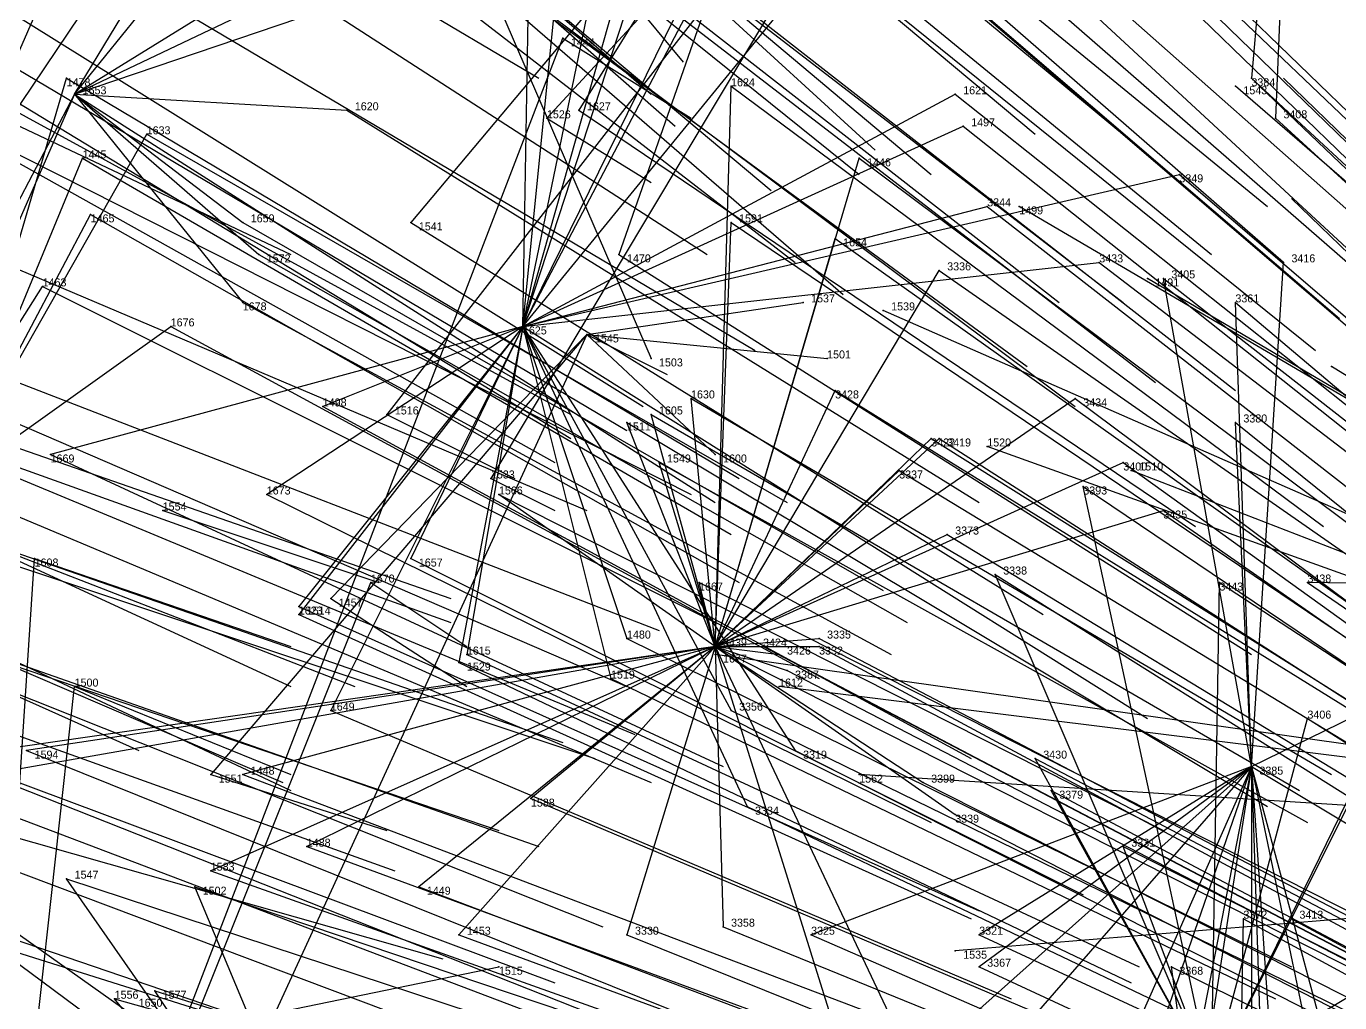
# Model space of a CAD drawing. Extents: x -0.5 to 0.59, y -0.5 to 0.58.
# Drawn here: x -0.413 to -0.249, y 0.1265 to 0.2485 of the extents above; entities that cross this region are included whole.
import ezdxf

# ---------------------------------------------------------------- set-up
doc = ezdxf.new("R2010")
doc.units = 0
for name, color, linetype in [('Facilities', 3, 'CONTINUOUS'), ('Facilities_lines', 3, 'CONTINUOUS'), ('Normals', 1, 'CONTINUOUS'), ('Source_points', 5, 'CONTINUOUS'), ('Text', 3, 'CONTINUOUS')]:
    doc.layers.add(name, color=color, linetype=linetype)

msp = doc.modelspace()

# ---------------------------------------------------------------- linework, layer by layer
at = {"layer": 'Facilities', "color": 3}
for p in [(-0.407, 0.24, -1.181), (-0.351, 0.211, -1.025), (-0.343, 0.21, -1.25), (-0.396, 0.188, -1.25), (-0.327, 0.171, -0.922), (-0.26, 0.156, -0.757)]:
    msp.add_point(p, dxfattribs=at)
at = {"layer": 'Facilities_lines', "color": 3}
for p, q in [((-0.254, 0.31, -1.003), (-0.26, 0.242, -0.887)), ((-0.254, 0.31, -1.003), (-0.257, 0.237, -0.873)), ((-0.291, 0.299, -1.25), (-0.368, 0.2, -1.25)), ((-0.291, 0.299, -1.25), (-0.355, 0.192, -1.25)), ((-0.291, 0.299, -1.25), (-0.348, 0.237, -1.25)), ((-0.407, 0.24, -1.181), (-0.361, 0.297, -1.169)), ((-0.407, 0.24, -1.181), (-0.375, 0.293, -1.19)), ((-0.351, 0.211, -1.025), (-0.33, 0.285, -1.089)), ((-0.417, 0.234, -1.196), (-0.386, 0.28, -1.192)), ((-0.318, 0.28, -1.059), (-0.365, 0.224, -1.07)), ((-0.351, 0.211, -1.025), (-0.337, 0.279, -1.093)), ((-0.318, 0.28, -1.059), (-0.344, 0.238, -1.046)), ((-0.318, 0.28, -1.059), (-0.339, 0.22, -1.01)), ((-0.407, 0.24, -1.181), (-0.357, 0.271, -1.121)), ((-0.351, 0.211, -1.025), (-0.319, 0.272, -1.049)), ((-0.351, 0.211, -1.025), (-0.35, 0.271, -1.108)), ((-0.351, 0.211, -1.025), (-0.324, 0.266, -1.047)), ((-0.407, 0.24, -1.181), (-0.363, 0.261, -1.118)), ((-0.351, 0.211, -1.025), (-0.346, 0.261, -1.083)), ((-0.351, 0.211, -1.025), (-0.335, 0.26, -1.061)), ((-0.351, 0.211, -1.025), (-0.311, 0.26, -1.014)), ((-0.408, 0.259, -1.209), (-0.443, 0.179, -1.194)), ((-0.357, 0.258, -1.25), (-0.335, 0.207, -1.25)), ((-0.407, 0.24, -1.181), (-0.357, 0.257, -1.099)), ((-0.421, 0.052, -1.25), (-0.346, 0.247, -1.25)), ((-0.423, 0.191, -1.161), (-0.408, 0.242, -1.187)), ((-0.407, 0.24, -1.181), (-0.426, 0.197, -1.173)), ((-0.407, 0.24, -1.181), (-0.426, 0.204, -1.182)), ((-0.407, 0.24, -1.181), (-0.384, 0.22, -1.105)), ((-0.407, 0.24, -1.181), (-0.373, 0.238, -1.107)), ((-0.407, 0.24, -1.181), (-0.386, 0.224, -1.115)), ((-0.407, 0.24, -1.181), (-0.386, 0.214, -1.104)), ((-0.351, 0.211, -1.025), (-0.297, 0.24, -0.954)), ((-0.327, 0.171, -0.922), (-0.325, 0.241, -1.012)), ((-0.151, 0.145, -1.25), (-0.262, 0.241, -1.25)), ((-0.423, 0.191, -1.161), (-0.398, 0.235, -1.157)), ((-0.351, 0.211, -1.025), (-0.296, 0.236, -0.947)), ((-0.423, 0.191, -1.161), (-0.406, 0.232, -1.17)), ((-0.327, 0.171, -0.922), (-0.309, 0.232, -0.965)), ((-0.351, 0.211, -1.025), (-0.269, 0.23, -0.885)), ((-0.423, 0.191, -1.161), (-0.405, 0.225, -1.158)), ((-0.351, 0.211, -1.025), (-0.293, 0.226, -0.926)), ((-0.151, 0.145, -1.25), (-0.289, 0.226, -1.25)), ((-0.327, 0.171, -0.922), (-0.325, 0.224, -0.987)), ((-0.327, 0.171, -0.922), (-0.312, 0.222, -0.956)), ((-0.351, 0.211, -1.025), (-0.279, 0.219, -0.887)), ((-0.26, 0.156, -0.757), (-0.256, 0.219, -0.843)), ((-0.327, 0.171, -0.922), (-0.299, 0.218, -0.925)), ((-0.151, 0.145, -1.25), (-0.273, 0.217, -1.25)), ((-0.26, 0.156, -0.757), (-0.271, 0.217, -0.868)), ((-0.449, 0.156, -1.188), (-0.411, 0.216, -1.162)), ((-0.343, 0.21, -1.25), (-0.316, 0.214, -1.25)), ((-0.26, 0.156, -0.757), (-0.262, 0.214, -0.847)), ((-0.151, 0.145, -1.25), (-0.306, 0.213, -1.25)), ((-0.423, 0.191, -1.161), (-0.395, 0.211, -1.12)), ((-0.351, 0.211, -1.025), (-0.41, 0.195, -1.135)), ((-0.351, 0.211, -1.025), (-0.383, 0.19, -1.069)), ((-0.351, 0.211, -1.025), (-0.379, 0.176, -1.044)), ((-0.351, 0.211, -1.025), (-0.379, 0.175, -1.044)), ((-0.351, 0.211, -1.025), (-0.376, 0.201, -1.067)), ((-0.351, 0.211, -1.025), (-0.375, 0.163, -1.023)), ((-0.351, 0.211, -1.025), (-0.365, 0.182, -1.018)), ((-0.351, 0.211, -1.025), (-0.359, 0.169, -0.992)), ((-0.351, 0.211, -1.025), (-0.358, 0.17, -0.992)), ((-0.351, 0.211, -1.025), (-0.338, 0.172, -0.949)), ((-0.351, 0.211, -1.025), (-0.34, 0.167, -0.948)), ((-0.351, 0.211, -1.025), (-0.317, 0.158, -0.885)), ((-0.351, 0.211, -1.025), (-0.323, 0.151, -0.89)), ((-0.351, 0.211, -1.025), (-0.325, 0.163, -0.908)), ((-0.343, 0.21, -1.25), (-0.39, 0.155, -1.25)), ((-0.343, 0.21, -1.25), (-0.383, 0.123, -1.25)), ((-0.343, 0.21, -1.25), (-0.375, 0.177, -1.25)), ((-0.343, 0.21, -1.25), (-0.313, 0.207, -1.25)), ((-0.343, 0.21, -1.25), (-0.327, 0.195, -1.25)), ((-0.151, 0.145, -1.25), (-0.25, 0.206, -1.25)), ((-0.327, 0.171, -0.922), (-0.33, 0.202, -0.968)), ((-0.327, 0.171, -0.922), (-0.312, 0.203, -0.931)), ((-0.327, 0.171, -0.922), (-0.282, 0.202, -0.866)), ((-0.327, 0.171, -0.922), (-0.338, 0.199, -0.98)), ((-0.327, 0.171, -0.922), (-0.335, 0.2, -0.975)), ((-0.26, 0.156, -0.757), (-0.262, 0.199, -0.822)), ((-0.327, 0.171, -0.922), (-0.299, 0.197, -0.894)), ((-0.327, 0.171, -0.922), (-0.3, 0.197, -0.897)), ((-0.151, 0.145, -1.25), (-0.293, 0.196, -1.25)), ((-0.327, 0.171, -0.922), (-0.334, 0.194, -0.965)), ((-0.327, 0.171, -0.922), (-0.276, 0.194, -0.843)), ((-0.327, 0.171, -0.922), (-0.304, 0.193, -0.9)), ((-0.151, 0.145, -1.25), (-0.275, 0.193, -1.25)), ((-0.265, 0.117, -0.725), (-0.281, 0.191, -0.849)), ((-0.327, 0.171, -0.922), (-0.354, 0.19, -1.005)), ((-0.327, 0.171, -0.922), (-0.271, 0.188, -0.825)), ((-0.327, 0.171, -0.922), (-0.298, 0.185, -0.877)), ((-0.422, 0.03, -1.25), (-0.412, 0.182, -1.25)), ((-0.421, 0.052, -1.25), (-0.37, 0.179, -1.25)), ((-0.327, 0.171, -0.922), (-0.329, 0.179, -0.937)), ((-0.265, 0.117, -0.725), (-0.292, 0.18, -0.858)), ((-0.265, 0.117, -0.725), (-0.264, 0.179, -0.797)), ((-0.193, 0.178, -0.655), (-0.253, 0.179, -0.776)), ((-0.26, 0.156, -0.757), (-0.215, 0.178, -0.699)), ((-0.327, 0.171, -0.922), (-0.431, 0.156, -1.145)), ((-0.327, 0.171, -0.922), (-0.418, 0.155, -1.115)), ((-0.327, 0.171, -0.922), (-0.413, 0.158, -1.104)), ((-0.327, 0.171, -0.922), (-0.39, 0.143, -1.039)), ((-0.327, 0.171, -0.922), (-0.386, 0.155, -1.04)), ((-0.327, 0.171, -0.922), (-0.378, 0.146, -1.014)), ((-0.327, 0.171, -0.922), (-0.364, 0.141, -0.976)), ((-0.327, 0.171, -0.922), (-0.359, 0.135, -0.959)), ((-0.327, 0.171, -0.922), (-0.35, 0.152, -0.955)), ((-0.327, 0.171, -0.922), (-0.338, 0.135, -0.909)), ((-0.327, 0.171, -0.922), (-0.314, 0.172, -0.894)), ((-0.327, 0.171, -0.922), (-0.3, 0.114, -0.803)), ((-0.327, 0.171, -0.922), (-0.326, 0.136, -0.882)), ((-0.327, 0.171, -0.922), (-0.314, 0.171, -0.893)), ((-0.327, 0.171, -0.922), (-0.318, 0.168, -0.898)), ((-0.327, 0.171, -0.922), (-0.321, 0.171, -0.91)), ((-0.327, 0.171, -0.922), (-0.319, 0.17, -0.903)), ((-0.327, 0.171, -0.922), (-0.297, 0.15, -0.832)), ((-0.327, 0.171, -0.922), (-0.312, 0.123, -0.838)), ((-0.327, 0.171, -0.922), (-0.301, 0.154, -0.845)), ((-0.151, 0.145, -1.25), (-0.327, 0.17, -1.25)), ((-0.422, 0.03, -1.25), (-0.407, 0.166, -1.25)), ((-0.151, 0.145, -1.25), (-0.319, 0.166, -1.25)), ((-0.265, 0.117, -0.725), (-0.253, 0.162, -0.752)), ((-0.265, 0.117, -0.725), (-0.243, 0.161, -0.729)), ((-0.265, 0.117, -0.725), (-0.244, 0.16, -0.729)), ((-0.26, 0.156, -0.757), (-0.315, 0.135, -0.858)), ((-0.26, 0.156, -0.757), (-0.297, 0.123, -0.804)), ((-0.26, 0.156, -0.757), (-0.294, 0.135, -0.81)), ((-0.26, 0.156, -0.757), (-0.294, 0.131, -0.805)), ((-0.26, 0.156, -0.757), (-0.294, 0.117, -0.792)), ((-0.265, 0.117, -0.725), (-0.287, 0.157, -0.818)), ((-0.26, 0.156, -0.757), (-0.279, 0.113, -0.752)), ((-0.26, 0.156, -0.757), (-0.279, 0.101, -0.741)), ((-0.26, 0.156, -0.757), (-0.268, 0.115, -0.728)), ((-0.26, 0.156, -0.757), (-0.267, 0.111, -0.722)), ((-0.26, 0.156, -0.757), (-0.267, 0.12, -0.732)), ((-0.26, 0.156, -0.757), (-0.246, 0.104, -0.668)), ((-0.26, 0.156, -0.757), (-0.247, 0.094, -0.661)), ((-0.26, 0.156, -0.757), (-0.256, 0.097, -0.685)), ((-0.26, 0.156, -0.757), (-0.258, 0.095, -0.687)), ((-0.26, 0.156, -0.757), (-0.26, 0.093, -0.691)), ((-0.151, 0.145, -1.25), (-0.309, 0.155, -1.25)), ((-0.265, 0.117, -0.725), (-0.285, 0.153, -0.807)), ((-0.265, 0.117, -0.725), (-0.21, 0.15, -0.645)), ((-0.151, 0.145, -1.25), (-0.297, 0.133, -1.25)), ((-0.265, 0.117, -0.725), (-0.276, 0.146, -0.78)), ((-0.369, 0.086, -0.947), (-0.408, 0.142, -1.08)), ((-0.369, 0.086, -0.947), (-0.392, 0.141, -1.04)), ((-0.265, 0.117, -0.725), (-0.255, 0.137, -0.724)), ((-0.262, 0.075, -0.68), (-0.261, 0.137, -0.737)), ((-0.388, 0.124, -1.25), (-0.354, 0.131, -1.25)), ((-0.262, 0.075, -0.68), (-0.27, 0.131, -0.749)), ((-0.369, 0.086, -0.947), (-0.397, 0.128, -1.042)), ((-0.369, 0.086, -0.947), (-0.402, 0.127, -1.054))]:
    msp.add_line(p, q, dxfattribs=at)
at = {"layer": 'Normals', "color": 1}
for p, q in [((-0.379, 0.299, -1.208), (-0.307, 0.233, -1.19)), ((-0.361, 0.297, -1.169), (-0.287, 0.235, -1.195)), ((-0.242, 0.232, -0.838), (-0.309, 0.297, -0.801)), ((-0.399, 0.295, -1.24), (-0.332, 0.236, -1.193)), ((-0.244, 0.23, -0.839), (-0.311, 0.295, -0.802)), ((-0.242, 0.231, -0.837), (-0.309, 0.295, -0.8)), ((-0.396, 0.293, -1.232), (-0.335, 0.24, -1.173)), ((-0.375, 0.293, -1.19), (-0.3, 0.23, -1.209)), ((-0.386, 0.292, -1.21), (-0.309, 0.23, -1.199)), ((-0.394, 0.29, -1.223), (-0.32, 0.228, -1.198)), ((-0.368, 0.289, -1.25), (-0.331, 0.244, -1.169)), ((-0.341, 0.289, -1.119), (-0.27, 0.23, -1.155)), ((-0.33, 0.285, -1.089), (-0.258, 0.226, -1.126)), ((-0.413, 0.28, -1.247), (-0.349, 0.242, -1.18)), ((-0.396, 0.28, -1.213), (-0.317, 0.219, -1.219)), ((-0.386, 0.28, -1.192), (-0.311, 0.215, -1.208)), ((-0.337, 0.279, -1.093), (-0.265, 0.22, -1.13)), ((-0.256, 0.219, -0.843), (-0.326, 0.28, -0.805)), ((-0.318, 0.28, -1.059), (-0.248, 0.219, -1.096)), ((-0.41, 0.273, -1.233), (-0.328, 0.22, -1.217)), ((-0.357, 0.271, -1.121), (-0.284, 0.214, -1.158)), ((-0.35, 0.271, -1.108), (-0.276, 0.214, -1.144)), ((-0.319, 0.272, -1.049), (-0.249, 0.212, -1.087)), ((-0.318, 0.271, -1.045), (-0.248, 0.211, -1.083)), ((-0.324, 0.266, -1.047), (-0.252, 0.208, -1.085)), ((-0.23, 0.204, -0.769), (-0.298, 0.267, -0.731)), ((-0.363, 0.261, -1.118), (-0.288, 0.206, -1.155)), ((-0.346, 0.261, -1.083), (-0.272, 0.204, -1.12)), ((-0.335, 0.26, -1.061), (-0.262, 0.203, -1.099)), ((-0.408, 0.259, -1.209), (-0.322, 0.208, -1.21)), ((-0.209, 0.194, -0.712), (-0.276, 0.259, -0.676)), ((-0.357, 0.257, -1.099), (-0.282, 0.201, -1.136)), ((-0.421, 0.254, -1.229), (-0.336, 0.201, -1.229)), ((-0.279, 0.253, -0.94), (-0.209, 0.191, -0.977)), ((-0.429, 0.248, -1.239), (-0.345, 0.197, -1.221)), ((-0.424, 0.249, -1.229), (-0.338, 0.198, -1.239)), ((-0.431, 0.247, -1.242), (-0.345, 0.2, -1.224)), ((-0.346, 0.247, -1.25), (-0.33, 0.237, -1.152)), ((-0.433, 0.242, -1.241), (-0.347, 0.194, -1.223)), ((-0.408, 0.242, -1.187), (-0.324, 0.192, -1.207)), ((-0.26, 0.242, -0.887), (-0.192, 0.179, -0.924)), ((-0.19, 0.178, -0.65), (-0.256, 0.242, -0.612)), ((-0.407, 0.24, -1.181), (-0.327, 0.189, -1.213)), ((-0.325, 0.241, -1.012), (-0.251, 0.186, -1.05)), ((-0.297, 0.24, -0.954), (-0.224, 0.182, -0.991)), ((-0.262, 0.241, -1.25), (-0.262, 0.241, -1.15)), ((-0.193, 0.178, -0.655), (-0.259, 0.241, -0.616)), ((-0.373, 0.238, -1.107), (-0.294, 0.189, -1.144)), ((-0.344, 0.238, -1.046), (-0.267, 0.186, -1.083)), ((-0.416, 0.237, -1.25), (-0.38, 0.22, -1.158)), ((-0.348, 0.237, -1.25), (-0.335, 0.229, -1.151)), ((-0.257, 0.237, -0.873), (-0.188, 0.174, -0.91)), ((-0.398, 0.235, -1.157), (-0.318, 0.189, -1.193)), ((-0.296, 0.236, -0.947), (-0.223, 0.178, -0.984)), ((-0.417, 0.234, -1.196), (-0.33, 0.19, -1.218)), ((-0.406, 0.232, -1.17), (-0.325, 0.185, -1.205)), ((-0.309, 0.232, -0.965), (-0.234, 0.176, -1.001)), ((-0.269, 0.23, -0.885), (-0.198, 0.169, -0.921)), ((-0.435, 0.227, -1.226), (-0.343, 0.188, -1.228)), ((-0.189, 0.163, -0.624), (-0.255, 0.227, -0.585)), ((-0.405, 0.225, -1.158), (-0.324, 0.179, -1.194)), ((-0.293, 0.226, -0.926), (-0.22, 0.169, -0.963)), ((-0.289, 0.226, -1.25), (-0.289, 0.226, -1.15)), ((-0.386, 0.224, -1.115), (-0.306, 0.178, -1.153)), ((-0.365, 0.224, -1.07), (-0.286, 0.175, -1.107)), ((-0.325, 0.224, -0.987), (-0.248, 0.172, -1.023)), ((-0.312, 0.222, -0.956), (-0.236, 0.168, -0.992)), ((-0.384, 0.22, -1.105), (-0.303, 0.174, -1.144)), ((-0.339, 0.22, -1.01), (-0.26, 0.17, -1.046)), ((-0.279, 0.219, -0.887), (-0.206, 0.163, -0.925)), ((-0.299, 0.218, -0.925), (-0.223, 0.165, -0.962)), ((-0.273, 0.217, -1.25), (-0.273, 0.217, -1.15)), ((-0.271, 0.217, -0.868), (-0.198, 0.16, -0.905)), ((-0.411, 0.216, -1.162), (-0.327, 0.174, -1.194)), ((-0.386, 0.214, -1.104), (-0.305, 0.17, -1.142)), ((-0.316, 0.214, -1.25), (-0.316, 0.214, -1.15)), ((-0.262, 0.214, -0.847), (-0.191, 0.154, -0.884)), ((-0.306, 0.213, -1.25), (-0.306, 0.213, -1.15)), ((-0.395, 0.211, -1.12), (-0.314, 0.167, -1.159)), ((-0.351, 0.211, -1.025), (-0.273, 0.162, -1.062)), ((-0.452, 0.209, -1.244), (-0.36, 0.177, -1.22)), ((-0.427, 0.209, -1.189), (-0.334, 0.173, -1.2)), ((-0.343, 0.21, -1.25), (-0.333, 0.205, -1.151)), ((-0.452, 0.207, -1.242), (-0.36, 0.174, -1.218)), ((-0.335, 0.207, -1.25), (-0.335, 0.207, -1.15)), ((-0.313, 0.207, -1.25), (-0.313, 0.207, -1.15)), ((-0.25, 0.206, -1.25), (-0.25, 0.206, -1.15)), ((-0.426, 0.204, -1.182), (-0.338, 0.166, -1.209)), ((-0.33, 0.202, -0.968), (-0.25, 0.155, -1.004)), ((-0.312, 0.203, -0.931), (-0.233, 0.154, -0.968)), ((-0.282, 0.202, -0.866), (-0.207, 0.146, -0.903)), ((-0.376, 0.201, -1.067), (-0.295, 0.157, -1.104)), ((-0.457, 0.199, -1.245), (-0.372, 0.166, -1.202)), ((-0.368, 0.2, -1.25), (-0.352, 0.192, -1.152)), ((-0.338, 0.199, -0.98), (-0.258, 0.151, -1.017)), ((-0.335, 0.2, -0.975), (-0.254, 0.153, -1.011)), ((-0.262, 0.199, -0.822), (-0.19, 0.141, -0.861)), ((-0.426, 0.197, -1.173), (-0.337, 0.16, -1.202)), ((-0.3, 0.197, -0.897), (-0.222, 0.148, -0.935)), ((-0.299, 0.197, -0.894), (-0.221, 0.147, -0.932)), ((-0.293, 0.196, -1.25), (-0.293, 0.196, -1.15)), ((-0.41, 0.195, -1.135), (-0.326, 0.156, -1.173)), ((-0.334, 0.194, -0.965), (-0.253, 0.149, -1.002)), ((-0.327, 0.195, -1.25), (-0.327, 0.195, -1.15)), ((-0.276, 0.194, -0.843), (-0.201, 0.14, -0.88)), ((-0.441, 0.192, -1.201), (-0.346, 0.159, -1.21)), ((-0.355, 0.192, -1.25), (-0.347, 0.188, -1.15)), ((-0.304, 0.193, -0.9), (-0.225, 0.145, -0.938)), ((-0.275, 0.193, -1.25), (-0.275, 0.193, -1.15)), ((-0.461, 0.191, -1.246), (-0.38, 0.153, -1.2)), ((-0.423, 0.191, -1.161), (-0.335, 0.154, -1.19)), ((-0.281, 0.191, -0.849), (-0.204, 0.139, -0.887)), ((-0.383, 0.19, -1.069), (-0.3, 0.149, -1.107)), ((-0.354, 0.19, -1.005), (-0.271, 0.148, -1.042)), ((-0.46, 0.188, -1.243), (-0.381, 0.154, -1.193)), ((-0.435, 0.188, -1.185), (-0.342, 0.157, -1.204)), ((-0.396, 0.188, -1.25), (-0.369, 0.179, -1.154)), ((-0.271, 0.188, -0.825), (-0.195, 0.135, -0.862)), ((-0.459, 0.185, -1.25), (-0.399, 0.158, -1.175)), ((-0.419, 0.184, -1.25), (-0.38, 0.166, -1.16)), ((-0.298, 0.185, -0.877), (-0.219, 0.137, -0.915)), ((-0.412, 0.182, -1.25), (-0.38, 0.171, -1.156)), ((-0.365, 0.182, -1.018), (-0.281, 0.14, -1.055)), ((-0.448, 0.18, -1.206), (-0.354, 0.148, -1.218)), ((-0.443, 0.179, -1.194), (-0.349, 0.146, -1.209)), ((-0.37, 0.179, -1.25), (-0.358, 0.171, -1.151)), ((-0.329, 0.179, -0.937), (-0.246, 0.137, -0.974)), ((-0.292, 0.18, -0.858), (-0.214, 0.131, -0.897)), ((-0.264, 0.179, -0.797), (-0.186, 0.128, -0.834)), ((-0.253, 0.179, -0.776), (-0.177, 0.127, -0.813)), ((-0.459, 0.176, -1.23), (-0.367, 0.143, -1.21)), ((-0.379, 0.176, -1.044), (-0.294, 0.138, -1.081)), ((-0.375, 0.177, -1.25), (-0.358, 0.166, -1.152)), ((-0.379, 0.175, -1.044), (-0.295, 0.137, -1.081)), ((-0.429, 0.171, -1.154), (-0.341, 0.136, -1.185)), ((-0.338, 0.172, -0.949), (-0.255, 0.131, -0.986)), ((-0.327, 0.171, -0.922), (-0.244, 0.129, -0.959)), ((-0.321, 0.171, -0.91), (-0.239, 0.128, -0.948)), ((-0.314, 0.172, -0.894), (-0.232, 0.129, -0.932)), ((-0.314, 0.171, -0.893), (-0.232, 0.127, -0.931)), ((-0.359, 0.169, -0.992), (-0.275, 0.129, -1.029)), ((-0.358, 0.17, -0.992), (-0.274, 0.131, -1.029)), ((-0.327, 0.17, -1.25), (-0.327, 0.17, -1.15)), ((-0.319, 0.17, -0.903), (-0.237, 0.127, -0.941)), ((-0.318, 0.168, -0.898), (-0.235, 0.125, -0.936)), ((-0.407, 0.166, -1.25), (-0.38, 0.155, -1.154)), ((-0.34, 0.167, -0.948), (-0.257, 0.127, -0.985)), ((-0.319, 0.166, -1.25), (-0.319, 0.166, -1.15)), ((-0.438, 0.163, -1.168), (-0.347, 0.129, -1.192)), ((-0.375, 0.163, -1.023), (-0.29, 0.127, -1.06)), ((-0.325, 0.163, -0.908), (-0.241, 0.122, -0.945)), ((-0.253, 0.162, -0.752), (-0.175, 0.113, -0.79)), ((-0.456, 0.159, -1.208), (-0.361, 0.132, -1.196)), ((-0.413, 0.158, -1.104), (-0.326, 0.123, -1.141)), ((-0.317, 0.158, -0.885), (-0.234, 0.116, -0.922)), ((-0.449, 0.156, -1.188), (-0.356, 0.121, -1.204)), ((-0.431, 0.156, -1.145), (-0.344, 0.123, -1.182)), ((-0.287, 0.157, -0.818), (-0.205, 0.114, -0.855)), ((-0.26, 0.156, -0.757), (-0.18, 0.108, -0.795)), ((-0.418, 0.155, -1.115), (-0.332, 0.121, -1.153)), ((-0.39, 0.155, -1.25), (-0.368, 0.148, -1.153)), ((-0.386, 0.155, -1.04), (-0.299, 0.122, -1.077)), ((-0.309, 0.155, -1.25), (-0.309, 0.155, -1.15)), ((-0.301, 0.154, -0.845), (-0.218, 0.112, -0.882)), ((-0.285, 0.153, -0.807), (-0.202, 0.109, -0.844)), ((-0.35, 0.152, -0.955), (-0.265, 0.116, -0.992)), ((-0.323, 0.151, -0.89), (-0.239, 0.111, -0.928)), ((-0.297, 0.15, -0.832), (-0.215, 0.108, -0.87)), ((-0.378, 0.146, -1.014), (-0.291, 0.114, -1.051)), ((-0.276, 0.146, -0.78), (-0.193, 0.104, -0.817)), ((-0.39, 0.143, -1.039), (-0.303, 0.112, -1.077)), ((-0.408, 0.142, -1.08), (-0.32, 0.113, -1.117)), ((-0.421, 0.14, -1.25), (-0.397, 0.123, -1.154)), ((-0.392, 0.141, -1.04), (-0.303, 0.111, -1.077)), ((-0.364, 0.141, -0.976), (-0.277, 0.108, -1.013)), ((-0.425, 0.138, -1.116), (-0.337, 0.108, -1.154)), ((-0.423, 0.138, -1.25), (-0.4, 0.121, -1.154)), ((-0.261, 0.137, -0.737), (-0.18, 0.093, -0.776)), ((-0.255, 0.137, -0.724), (-0.174, 0.093, -0.762)), ((-0.359, 0.135, -0.959), (-0.272, 0.103, -0.995)), ((-0.338, 0.135, -0.909), (-0.251, 0.1, -0.946)), ((-0.326, 0.136, -0.882), (-0.24, 0.101, -0.919)), ((-0.315, 0.135, -0.858), (-0.23, 0.098, -0.894)), ((-0.294, 0.135, -0.81), (-0.21, 0.096, -0.847)), ((-0.418, 0.134, -1.097), (-0.329, 0.106, -1.134)), ((-0.297, 0.133, -1.25), (-0.297, 0.133, -1.15)), ((-0.354, 0.131, -1.25), (-0.354, 0.131, -1.15)), ((-0.294, 0.131, -0.805), (-0.21, 0.092, -0.841)), ((-0.27, 0.131, -0.749), (-0.187, 0.09, -0.787)), ((-0.397, 0.128, -1.042), (-0.308, 0.1, -1.079)), ((-0.402, 0.127, -1.054), (-0.313, 0.102, -1.091))]:
    msp.add_line(p, q, dxfattribs=at)
at = {"layer": 'Source_points', "color": 5}
for p in [(-0.346, 0.247, -1.25), (-0.408, 0.242, -1.187), (-0.26, 0.242, -0.887), (-0.325, 0.241, -1.012), (-0.297, 0.24, -0.954), (-0.262, 0.241, -1.25), (-0.373, 0.238, -1.107), (-0.344, 0.238, -1.046), (-0.348, 0.237, -1.25), (-0.257, 0.237, -0.873), (-0.398, 0.235, -1.157), (-0.296, 0.236, -0.947), (-0.406, 0.232, -1.17), (-0.309, 0.232, -0.965), (-0.269, 0.23, -0.885), (-0.405, 0.225, -1.158), (-0.293, 0.226, -0.926), (-0.289, 0.226, -1.25), (-0.386, 0.224, -1.115), (-0.365, 0.224, -1.07), (-0.325, 0.224, -0.987), (-0.312, 0.222, -0.956), (-0.384, 0.22, -1.105), (-0.339, 0.22, -1.01), (-0.279, 0.219, -0.887), (-0.256, 0.219, -0.843), (-0.299, 0.218, -0.925), (-0.273, 0.217, -1.25), (-0.271, 0.217, -0.868), (-0.411, 0.216, -1.162), (-0.386, 0.214, -1.104), (-0.316, 0.214, -1.25), (-0.262, 0.214, -0.847), (-0.306, 0.213, -1.25), (-0.395, 0.211, -1.12), (-0.335, 0.207, -1.25), (-0.313, 0.207, -1.25), (-0.25, 0.206, -1.25), (-0.33, 0.202, -0.968), (-0.312, 0.203, -0.931), (-0.282, 0.202, -0.866), (-0.376, 0.201, -1.067), (-0.368, 0.2, -1.25), (-0.338, 0.199, -0.98), (-0.335, 0.2, -0.975), (-0.262, 0.199, -0.822), (-0.3, 0.197, -0.897), (-0.299, 0.197, -0.894), (-0.293, 0.196, -1.25), (-0.41, 0.195, -1.135), (-0.334, 0.194, -0.965), (-0.327, 0.195, -1.25), (-0.276, 0.194, -0.843), (-0.355, 0.192, -1.25), (-0.304, 0.193, -0.9), (-0.275, 0.193, -1.25), (-0.281, 0.191, -0.849), (-0.383, 0.19, -1.069), (-0.354, 0.19, -1.005), (-0.271, 0.188, -0.825), (-0.298, 0.185, -0.877), (-0.412, 0.182, -1.25), (-0.365, 0.182, -1.018), (-0.37, 0.179, -1.25), (-0.329, 0.179, -0.937), (-0.292, 0.18, -0.858), (-0.264, 0.179, -0.797), (-0.253, 0.179, -0.776), (-0.379, 0.176, -1.044), (-0.375, 0.177, -1.25), (-0.379, 0.175, -1.044), (-0.338, 0.172, -0.949), (-0.321, 0.171, -0.91), (-0.314, 0.172, -0.894), (-0.314, 0.171, -0.893), (-0.359, 0.169, -0.992), (-0.358, 0.17, -0.992), (-0.327, 0.17, -1.25), (-0.319, 0.17, -0.903), (-0.318, 0.168, -0.898), (-0.407, 0.166, -1.25), (-0.34, 0.167, -0.948), (-0.319, 0.166, -1.25), (-0.375, 0.163, -1.023), (-0.325, 0.163, -0.908), (-0.253, 0.162, -0.752), (-0.413, 0.158, -1.104), (-0.317, 0.158, -0.885), (-0.287, 0.157, -0.818), (-0.39, 0.155, -1.25), (-0.386, 0.155, -1.04), (-0.309, 0.155, -1.25), (-0.301, 0.154, -0.845), (-0.285, 0.153, -0.807), (-0.35, 0.152, -0.955), (-0.323, 0.151, -0.89), (-0.297, 0.15, -0.832), (-0.378, 0.146, -1.014), (-0.276, 0.146, -0.78), (-0.39, 0.143, -1.039), (-0.408, 0.142, -1.08), (-0.392, 0.141, -1.04), (-0.364, 0.141, -0.976), (-0.261, 0.137, -0.737), (-0.255, 0.137, -0.724), (-0.359, 0.135, -0.959), (-0.338, 0.135, -0.909), (-0.326, 0.136, -0.882), (-0.315, 0.135, -0.858), (-0.294, 0.135, -0.81), (-0.297, 0.133, -1.25), (-0.354, 0.131, -1.25), (-0.294, 0.131, -0.805), (-0.27, 0.131, -0.749), (-0.397, 0.128, -1.042), (-0.402, 0.127, -1.054)]:
    msp.add_point(p, dxfattribs=at)

# ---------------------------------------------------------------- texts
at = {"layer": 'Text', "color": 3}
for s, p in [('1444', (-0.345, 0.246, -1.25)), ('1478', (-0.408, 0.241, -1.187)), ('1624', (-0.325, 0.241, -1.012)), ('3384', (-0.26, 0.241, -0.887)), ('1653', (-0.406, 0.24, -1.181)), ('1621', (-0.296, 0.24, -0.954)), ('1543', (-0.261, 0.24, -1.25)), ('1620', (-0.372, 0.238, -1.107)), ('1526', (-0.348, 0.237, -1.25)), ('1627', (-0.343, 0.238, -1.046)), ('3408', (-0.256, 0.237, -0.873)), ('1497', (-0.295, 0.236, -0.947)), ('1633', (-0.398, 0.235, -1.157)), ('1445', (-0.406, 0.232, -1.17)), ('1446', (-0.308, 0.231, -0.965)), ('3349', (-0.269, 0.229, -0.885)), ('3344', (-0.293, 0.226, -0.926)), ('1465', (-0.405, 0.224, -1.158)), ('1659', (-0.385, 0.224, -1.115)), ('1591', (-0.324, 0.224, -0.987)), ('1499', (-0.289, 0.225, -1.25)), ('1541', (-0.364, 0.223, -1.07)), ('1654', (-0.311, 0.221, -0.956)), ('1572', (-0.383, 0.219, -1.105)), ('1470', (-0.338, 0.219, -1.01)), ('3433', (-0.279, 0.219, -0.887)), ('3416', (-0.255, 0.219, -0.843)), ('3336', (-0.298, 0.218, -0.925)), ('1463', (-0.411, 0.216, -1.162)), ('1491', (-0.272, 0.216, -1.25)), ('3405', (-0.27, 0.217, -0.868)), ('1537', (-0.315, 0.214, -1.25)), ('3361', (-0.262, 0.214, -0.847)), ('1678', (-0.386, 0.213, -1.104)), ('1539', (-0.305, 0.213, -1.25)), ('1676', (-0.395, 0.211, -1.12)), ('1625', (-0.351, 0.21, -1.025)), ('1545', (-0.342, 0.209, -1.25)), ('1503', (-0.334, 0.206, -1.25)), ('1501', (-0.313, 0.207, -1.25)), ('1498', (-0.376, 0.201, -1.067)), ('1630', (-0.33, 0.202, -0.968)), ('3428', (-0.312, 0.202, -0.931)), ('3434', (-0.281, 0.201, -0.866)), ('1516', (-0.367, 0.2, -1.25)), ('1605', (-0.334, 0.2, -0.975)), ('1511', (-0.338, 0.198, -0.98)), ('3380', (-0.261, 0.199, -0.822)), ('3422', (-0.3, 0.196, -0.897)), ('3419', (-0.298, 0.196, -0.894)), ('1520', (-0.293, 0.196, -1.25)), ('1669', (-0.41, 0.194, -1.135)), ('1549', (-0.333, 0.194, -0.965)), ('1600', (-0.326, 0.194, -1.25)), ('3400', (-0.276, 0.193, -0.843)), ('1510', (-0.274, 0.193, -1.25)), ('1533', (-0.355, 0.192, -1.25)), ('3337', (-0.304, 0.192, -0.9)), ('1673', (-0.383, 0.19, -1.069)), ('1566', (-0.354, 0.19, -1.005)), ('3393', (-0.281, 0.19, -0.849)), ('1554', (-0.396, 0.188, -1.25)), ('3435', (-0.271, 0.187, -0.825)), ('3373', (-0.297, 0.185, -0.877)), ('1608', (-0.412, 0.181, -1.25)), ('1657', (-0.364, 0.181, -1.018)), ('3338', (-0.291, 0.18, -0.858)), ('1670', (-0.37, 0.179, -1.25)), ('1667', (-0.329, 0.178, -0.937)), ('3443', (-0.264, 0.178, -0.797)), ('3438', (-0.253, 0.179, -0.776)), ('1623', (-0.379, 0.175, -1.044)), ('1514', (-0.378, 0.175, -1.044)), ('1457', (-0.374, 0.176, -1.25)), ('1480', (-0.338, 0.172, -0.949)), ('3335', (-0.313, 0.172, -0.894)), ('1615', (-0.358, 0.17, -0.992)), ('3439', (-0.326, 0.171, -0.922)), ('3424', (-0.321, 0.171, -0.91)), ('3426', (-0.318, 0.17, -0.903)), ('3332', (-0.314, 0.17, -0.893)), ('1529', (-0.358, 0.168, -0.992)), ('1677', (-0.326, 0.169, -1.25)), ('1519', (-0.34, 0.167, -0.948)), ('3387', (-0.317, 0.167, -0.898)), ('1500', (-0.407, 0.166, -1.25)), ('1612', (-0.319, 0.166, -1.25)), ('1649', (-0.375, 0.163, -1.023)), ('3356', (-0.324, 0.163, -0.908)), ('3406', (-0.253, 0.162, -0.752)), ('1594', (-0.412, 0.157, -1.104)), ('3319', (-0.316, 0.157, -0.885)), ('3430', (-0.286, 0.157, -0.818)), ('1448', (-0.385, 0.155, -1.04)), ('3385', (-0.259, 0.155, -0.757)), ('1551', (-0.389, 0.154, -1.25)), ('1562', (-0.309, 0.154, -1.25)), ('3399', (-0.3, 0.154, -0.845)), ('3379', (-0.284, 0.152, -0.807)), ('1588', (-0.35, 0.151, -0.955)), ('3334', (-0.322, 0.15, -0.89)), ('3339', (-0.297, 0.149, -0.832)), ('1488', (-0.378, 0.146, -1.014)), ('3331', (-0.275, 0.146, -0.78)), ('1547', (-0.407, 0.142, -1.08)), ('1583', (-0.39, 0.143, -1.039)), ('1502', (-0.391, 0.14, -1.04)), ('1449', (-0.363, 0.14, -0.976)), ('3372', (-0.261, 0.137, -0.737)), ('3413', (-0.254, 0.137, -0.724)), ('3358', (-0.325, 0.136, -0.882)), ('1453', (-0.358, 0.135, -0.959)), ('3330', (-0.337, 0.135, -0.909)), ('3325', (-0.315, 0.135, -0.858)), ('3321', (-0.294, 0.135, -0.81)), ('1535', (-0.296, 0.132, -1.25)), ('3367', (-0.293, 0.131, -0.805)), ('1515', (-0.354, 0.13, -1.25)), ('3368', (-0.269, 0.13, -0.749)), ('1556', (-0.402, 0.127, -1.054)), ('1577', (-0.396, 0.127, -1.042)), ('1650', (-0.399, 0.126, -1.049))]:
    msp.add_text(s, height=0.001, dxfattribs=at).set_placement(p)

doc.saveas('drawing.dxf')
